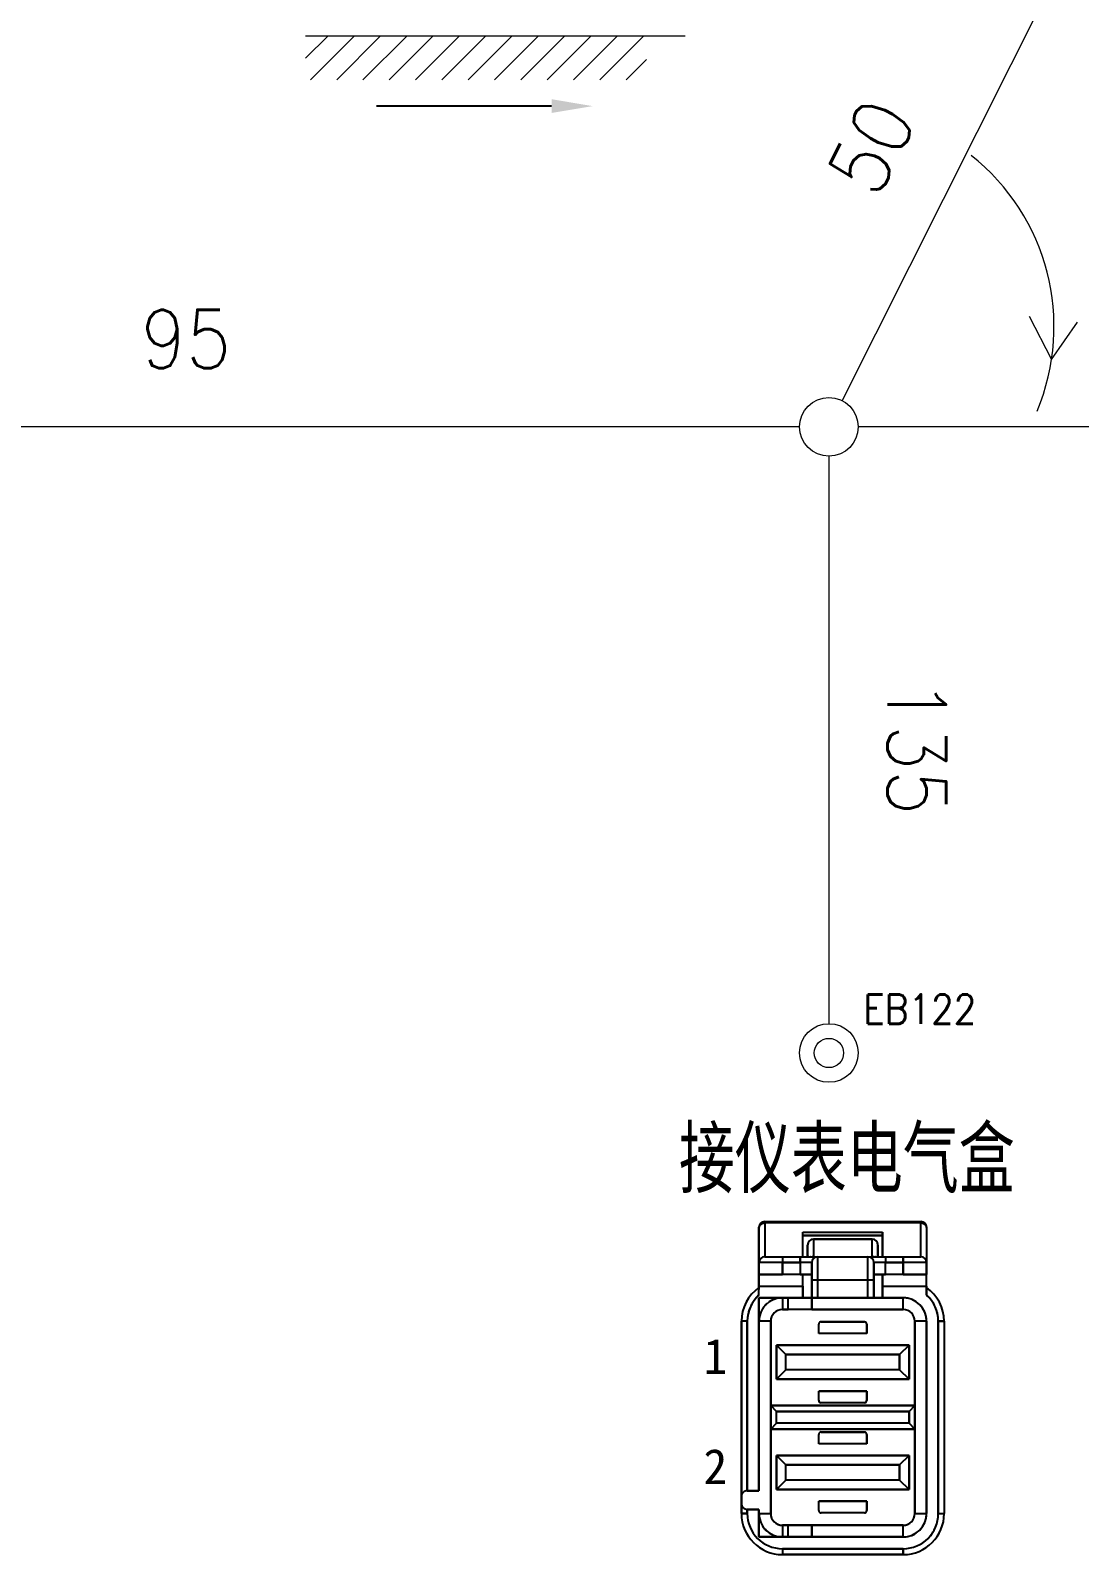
# Model space of a CAD drawing. Header units: inches. Extents: x 47316 to 59086, y 3141 to 11743.
# Drawn here: x 55220.1 to 55309.6, y 9698.9 to 9828.9 of the extents above; entities that cross this region are included whole.
import ezdxf

# ---------------------------------------------------------------- set-up
doc = ezdxf.new("R2010")
doc.units = ezdxf.units.IN
doc.header["$MEASUREMENT"] = 0
doc.styles.add('MtX_FangSong_GB2312', font='')
doc.styles.get("Standard").update_dxf_attribs({"font": ''})
doc.styles.get('MtX_FangSong_GB2312').set_extended_font_data('FangSong_GB2312')
doc.styles.get('Standard').set_extended_font_data('SimSun')
doc.linetypes.add('_VH_FELT_TAPE', pattern='A,0.4,-0.7,["FELT",Standard,S=0.3,R=0,X=-0.5,Y=-0.15],-0.7', length=1.8)
doc.linetypes.add('_VH_UNTAPED', pattern='A,0.0001,[17,VeSys.shx,S=0.1,R=0,X=0,Y=0],-0.4', length=0.4001)

msp = doc.modelspace()

# ---------------------------------------------------------------- linework, layer by layer
at = {"color": 0, "linetype": '_VH_UNTAPED', "lineweight": 15, "ltscale": 5}
msp.add_line((55289.35, 9797.35), (55307.57, 9833.58), dxfattribs=at)
at = {"color": 0, "lineweight": 15}
for p, q in [((55243.58, 9826.57, 0), (55245.49, 9828.48, 0)), ((55243.58, 9828.48, 0), (55275.95, 9828.48, 0)), ((55243.98, 9824.73, 0), (55247.74, 9828.48, 0)), ((55246.23, 9824.73, 0), (55249.98, 9828.48, 0)), ((55248.47, 9824.73, 0), (55252.23, 9828.48, 0)), ((55250.72, 9824.73, 0), (55254.47, 9828.48, 0)), ((55252.96, 9824.73, 0), (55256.72, 9828.48, 0)), ((55255.21, 9824.73, 0), (55258.96, 9828.48, 0)), ((55257.45, 9824.73, 0), (55261.21, 9828.48, 0)), ((55259.7, 9824.73, 0), (55263.45, 9828.48, 0)), ((55261.94, 9824.73, 0), (55265.7, 9828.48, 0)), ((55264.19, 9824.73, 0), (55267.94, 9828.48, 0)), ((55266.43, 9824.73, 0), (55270.19, 9828.48, 0)), ((55268.68, 9824.73, 0), (55272.43, 9828.48, 0)), ((55270.92, 9824.73, 0), (55272.67, 9826.47, 0)), ((55305.3, 9804.56), (55307.22, 9800.88)), ((55307.22, 9800.88), (55309.45, 9804.04))]:
    msp.add_line(p, q, dxfattribs=at)
msp.add_line((55264.57, 9822.48), (55249.62, 9822.48))
at = {"color": 0, "linetype": '_VH_FELT_TAPE', "lineweight": 15, "ltscale": 5}
for p, q in [((55285.73, 9795.12), (55180.6, 9795.12)), ((55363.11, 9795.12), (55290.73, 9795.12)), ((55288.23, 9792.62), (55288.23, 9744.22))]:
    msp.add_line(p, q, dxfattribs=at)
at = {"color": 0, "lineweight": -3, "ltscale": 0.332501}
for p, q in [((55282.76, 9727.34), (55296.06, 9727.34)), ((55282.76, 9727.34), (55296.06, 9727.34)), ((55296.06, 9727.24), (55282.76, 9727.24)), ((55296.06, 9727.24), (55282.76, 9727.24))]:
    msp.add_line(p, q, dxfattribs=at)
at = {"color": 0, "lineweight": -3, "ltscale": 0.002588}
for p, q in [((55282.76, 9727.34), (55282.76, 9727.24)), ((55282.76, 9727.34), (55282.76, 9727.24)), ((55296.06, 9727.24), (55296.06, 9727.34)), ((55296.06, 9727.24), (55296.06, 9727.34))]:
    msp.add_line(p, q, dxfattribs=at)
at = {"color": 0, "lineweight": -3, "ltscale": 0.000515747}
msp.add_line((55282.76, 9727.33), (55282.76, 9727.31), dxfattribs=at)
at = {"color": 0, "lineweight": -3, "ltscale": 0.072412}
for p, q in [((55282.76, 9727.24), (55282.76, 9724.34)), ((55282.76, 9727.24), (55282.76, 9724.34)), ((55296.06, 9724.34), (55296.06, 9727.24)), ((55296.06, 9724.34), (55296.06, 9727.24))]:
    msp.add_line(p, q, dxfattribs=at)
at = {"color": 0, "lineweight": -3, "ltscale": 0.075}
for p, q in [((55282.26, 9723.84), (55282.26, 9726.84)), ((55282.26, 9723.84), (55282.26, 9726.84)), ((55282.26, 9726.84), (55282.26, 9723.84)), ((55296.56, 9726.84), (55296.56, 9723.84))]:
    msp.add_line(p, q, dxfattribs=at)
at = {"color": 0, "lineweight": -3, "ltscale": 0.170001}
for p, q in [((55286.01, 9726.44), (55292.81, 9726.44)), ((55286.01, 9726.44), (55292.81, 9726.44)), ((55292.81, 9726.14), (55286.01, 9726.14)), ((55286.01, 9726.14), (55292.81, 9726.14)), ((55286.01, 9726.14), (55292.81, 9726.14))]:
    msp.add_line(p, q, dxfattribs=at)
at = {"color": 0, "lineweight": -3, "ltscale": 0.052499}
for p, q in [((55286.01, 9724.34), (55286.01, 9726.44)), ((55286.01, 9724.34), (55286.01, 9726.44)), ((55292.81, 9724.34), (55292.81, 9726.44)), ((55292.81, 9726.44), (55292.81, 9724.34))]:
    msp.add_line(p, q, dxfattribs=at)
at = {"color": 0, "lineweight": -3, "ltscale": 0.0375}
for p, q in [((55286.91, 9725.84), (55286.91, 9724.34)), ((55286.91, 9725.84), (55286.91, 9724.34)), ((55291.91, 9724.34), (55291.91, 9725.84)), ((55291.91, 9724.34), (55291.91, 9725.84)), ((55282.26, 9723.84), (55282.26, 9722.34)), ((55282.76, 9724.34), (55284.26, 9724.34)), ((55282.76, 9724.34), (55284.26, 9724.34)), ((55284.26, 9724.34), (55285.76, 9724.34)), ((55284.26, 9724.34), (55285.76, 9724.34)), ((55285.76, 9723.84), (55284.26, 9723.84)), ((55284.26, 9723.84), (55285.76, 9723.84)), ((55285.76, 9724.34), (55287.26, 9724.34)), ((55285.76, 9724.34), (55287.26, 9724.34)), ((55286.76, 9722.34), (55286.76, 9723.84)), ((55286.76, 9723.84), (55286.76, 9722.34)), ((55291.56, 9724.34), (55293.06, 9724.34)), ((55291.56, 9724.34), (55293.06, 9724.34)), ((55292.06, 9723.84), (55292.06, 9722.34)), ((55292.06, 9722.34), (55292.06, 9723.84)), ((55293.06, 9724.34), (55294.56, 9724.34)), ((55293.06, 9724.34), (55294.56, 9724.34)), ((55294.56, 9723.84), (55293.06, 9723.84)), ((55293.06, 9723.84), (55294.56, 9723.84)), ((55294.56, 9724.34), (55296.06, 9724.34)), ((55294.56, 9724.34), (55296.06, 9724.34)), ((55285.76, 9722.84), (55284.26, 9722.84)), ((55285.76, 9722.84), (55284.26, 9722.84)), ((55286.76, 9722.34), (55286.76, 9720.84)), ((55286.76, 9720.84), (55286.76, 9722.34)), ((55287.26, 9722.34), (55287.26, 9720.84)), ((55287.26, 9722.34), (55287.26, 9720.84)), ((55291.56, 9720.84), (55291.56, 9722.34)), ((55291.56, 9720.84), (55291.56, 9722.34)), ((55292.06, 9722.34), (55292.06, 9720.84)), ((55292.06, 9720.84), (55292.06, 9722.34)), ((55292.81, 9722.34), (55292.81, 9720.84)), ((55294.56, 9722.84), (55293.06, 9722.84)), ((55294.56, 9722.84), (55293.06, 9722.84))]:
    msp.add_line(p, q, dxfattribs=at)
at = {"color": 0, "lineweight": -3, "ltscale": 0.125}
for p, q in [((55291.91, 9725.84), (55286.91, 9725.84)), ((55286.91, 9725.84), (55291.91, 9725.84))]:
    msp.add_line(p, q, dxfattribs=at)
at = {"color": 0, "lineweight": -3, "ltscale": 0.007498}
for p, q in [((55292.81, 9726.44), (55292.81, 9726.14)), ((55282.26, 9704.39), (55282.26, 9704.69))]:
    msp.add_line(p, q, dxfattribs=at)
at = {"color": 0, "lineweight": -3, "ltscale": 0.045001}
msp.add_line((55292.81, 9726.14), (55292.81, 9724.34), dxfattribs=at)
at = {"color": 0, "lineweight": -3, "ltscale": 0.025}
for p, q in [((55286.41, 9724.34), (55286.41, 9725.34)), ((55286.41, 9725.34), (55286.41, 9724.34)), ((55286.41, 9724.34), (55286.41, 9725.34)), ((55292.41, 9724.34), (55292.41, 9725.34)), ((55292.41, 9725.34), (55292.41, 9724.34)), ((55282.26, 9722.84), (55282.26, 9723.84)), ((55282.26, 9722.84), (55282.26, 9723.84)), ((55284.26, 9723.84), (55284.26, 9722.84)), ((55284.26, 9722.84), (55284.26, 9723.84)), ((55286.76, 9723.84), (55285.76, 9723.84)), ((55285.76, 9723.84), (55285.76, 9722.84)), ((55286.76, 9723.84), (55285.76, 9723.84)), ((55285.76, 9723.84), (55285.76, 9722.84)), ((55286.76, 9722.84), (55286.76, 9723.84)), ((55293.06, 9723.84), (55292.06, 9723.84)), ((55293.06, 9723.84), (55292.06, 9723.84)), ((55293.06, 9722.84), (55293.06, 9723.84)), ((55293.06, 9722.84), (55293.06, 9723.84)), ((55294.56, 9723.84), (55294.56, 9722.84)), ((55294.56, 9722.84), (55294.56, 9723.84)), ((55296.56, 9722.84), (55296.56, 9723.84)), ((55296.56, 9723.84), (55296.56, 9722.84)), ((55282.26, 9722.84), (55282.26, 9721.84)), ((55282.26, 9721.84), (55282.26, 9722.84)), ((55285.76, 9722.84), (55286.76, 9722.84)), ((55286.76, 9722.84), (55285.76, 9722.84)), ((55286.01, 9721.84), (55286.01, 9722.84)), ((55286.01, 9721.84), (55286.01, 9722.84)), ((55286.76, 9722.84), (55286.76, 9721.84)), ((55293.06, 9722.84), (55292.06, 9722.84)), ((55292.81, 9722.84), (55292.81, 9721.84)), ((55292.81, 9721.84), (55292.81, 9722.84)), ((55296.56, 9721.84), (55296.56, 9722.84)), ((55296.56, 9721.84), (55296.56, 9722.84)), ((55284.26, 9720.84), (55284.26, 9719.84)), ((55284.26, 9720.84), (55284.26, 9719.84)), ((55284.76, 9719.84), (55284.76, 9720.84)), ((55284.76, 9719.84), (55284.76, 9720.84)), ((55286.01, 9721.84), (55286.01, 9720.84)), ((55286.01, 9720.84), (55286.01, 9721.84)), ((55286.76, 9720.84), (55286.76, 9721.84)), ((55286.76, 9719.84), (55286.76, 9720.84)), ((55286.76, 9720.84), (55286.76, 9719.84)), ((55286.76, 9720.84), (55286.76, 9719.84)), ((55292.81, 9720.84), (55292.81, 9721.84)), ((55292.81, 9720.84), (55292.81, 9721.84)), ((55294.56, 9719.84), (55294.56, 9720.84)), ((55294.56, 9719.84), (55294.56, 9720.84)), ((55283.26, 9718.84), (55282.26, 9718.84)), ((55283.26, 9718.84), (55282.26, 9718.84)), ((55296.56, 9718.84), (55295.56, 9718.84)), ((55296.56, 9718.84), (55295.56, 9718.84)), ((55283.76, 9710.14), (55283.76, 9711.14)), ((55283.76, 9710.14), (55283.76, 9711.14)), ((55295.06, 9710.14), (55295.06, 9711.14)), ((55295.06, 9711.14), (55295.06, 9710.14)), ((55295.06, 9711.14), (55295.06, 9710.14)), ((55282.26, 9704.39), (55281.26, 9704.39)), ((55281.26, 9704.39), (55282.26, 9704.39)), ((55281.26, 9702.79), (55282.26, 9702.79)), ((55282.26, 9702.79), (55281.26, 9702.79)), ((55281.26, 9702.79), (55282.26, 9702.79)), ((55282.26, 9701.79), (55282.26, 9702.79)), ((55282.26, 9702.44), (55283.26, 9702.44)), ((55282.26, 9702.44), (55283.26, 9702.44)), ((55295.56, 9702.44), (55296.56, 9702.44)), ((55295.56, 9702.44), (55296.56, 9702.44)), ((55284.26, 9701.44), (55284.26, 9700.44)), ((55284.26, 9701.44), (55284.26, 9700.44)), ((55284.76, 9700.44), (55284.76, 9701.44)), ((55284.76, 9700.44), (55284.76, 9701.44)), ((55286.76, 9700.44), (55286.76, 9701.44)), ((55286.76, 9701.44), (55286.76, 9700.44)), ((55286.76, 9701.44), (55286.76, 9700.44)), ((55294.56, 9700.44), (55294.56, 9701.44)), ((55294.56, 9700.44), (55294.56, 9701.44))]:
    msp.add_line(p, q, dxfattribs=at)
at = {"color": 0, "lineweight": -3, "ltscale": 0.05}
for p, q in [((55284.26, 9723.84), (55282.26, 9723.84)), ((55284.26, 9723.84), (55282.26, 9723.84)), ((55287.26, 9724.34), (55287.26, 9722.34)), ((55287.26, 9724.34), (55287.26, 9722.34)), ((55291.56, 9722.34), (55291.56, 9724.34)), ((55291.56, 9722.34), (55291.56, 9724.34)), ((55296.56, 9723.84), (55294.56, 9723.84)), ((55296.56, 9723.84), (55294.56, 9723.84)), ((55284.26, 9722.84), (55282.26, 9722.84)), ((55282.26, 9722.84), (55284.26, 9722.84)), ((55294.56, 9722.84), (55296.56, 9722.84)), ((55296.56, 9722.84), (55294.56, 9722.84)), ((55282.26, 9718.84), (55282.26, 9720.84)), ((55282.26, 9720.84), (55284.26, 9720.84)), ((55282.26, 9720.84), (55282.26, 9718.84)), ((55284.26, 9720.84), (55282.26, 9720.84)), ((55282.26, 9720.84), (55282.26, 9718.84)), ((55284.76, 9720.84), (55286.76, 9720.84)), ((55286.76, 9720.84), (55284.76, 9720.84)), ((55286.76, 9719.84), (55284.76, 9719.84)), ((55286.76, 9719.84), (55284.76, 9719.84)), ((55283.26, 9711.64), (55283.26, 9709.64)), ((55283.26, 9709.64), (55283.26, 9711.64)), ((55295.56, 9709.64), (55295.56, 9711.64)), ((55295.56, 9711.64), (55295.56, 9709.64)), ((55282.26, 9700.44), (55282.26, 9702.44)), ((55282.26, 9702.44), (55282.26, 9700.44)), ((55282.26, 9702.44), (55282.26, 9700.44)), ((55284.76, 9701.44), (55286.76, 9701.44)), ((55286.76, 9701.44), (55284.76, 9701.44)), ((55286.76, 9701.44), (55284.76, 9701.44)), ((55284.76, 9701.44), (55286.76, 9701.44)), ((55284.76, 9701.44), (55286.76, 9701.44)), ((55284.26, 9700.44), (55282.26, 9700.44)), ((55282.26, 9700.44), (55284.26, 9700.44)), ((55282.26, 9700.44), (55284.26, 9700.44)), ((55284.76, 9700.44), (55286.76, 9700.44)), ((55286.76, 9700.44), (55284.76, 9700.44))]:
    msp.add_line(p, q, dxfattribs=at)
at = {"color": 0, "lineweight": -3, "ltscale": 0.0125}
for p, q in [((55284.26, 9724.34), (55284.26, 9723.84)), ((55284.26, 9724.34), (55284.26, 9723.84)), ((55285.76, 9724.34), (55285.76, 9723.84)), ((55285.76, 9723.84), (55285.76, 9724.34)), ((55293.06, 9724.34), (55293.06, 9723.84)), ((55293.06, 9724.34), (55293.06, 9723.84)), ((55294.56, 9724.34), (55294.56, 9723.84)), ((55294.56, 9723.84), (55294.56, 9724.34)), ((55287.26, 9722.34), (55286.76, 9722.34)), ((55287.26, 9722.34), (55286.76, 9722.34)), ((55292.06, 9722.34), (55291.56, 9722.34)), ((55292.06, 9722.34), (55291.56, 9722.34)), ((55292.81, 9722.84), (55292.81, 9722.34)), ((55284.26, 9720.84), (55284.76, 9720.84)), ((55284.76, 9720.84), (55284.26, 9720.84)), ((55284.76, 9719.84), (55284.26, 9719.84)), ((55284.26, 9719.84), (55284.76, 9719.84)), ((55281.26, 9718.84), (55280.76, 9718.84)), ((55281.26, 9718.84), (55280.76, 9718.84)), ((55298.06, 9718.84), (55297.56, 9718.84)), ((55297.56, 9718.84), (55298.06, 9718.84)), ((55281.26, 9702.44), (55280.76, 9702.44)), ((55280.76, 9702.44), (55281.26, 9702.44)), ((55297.56, 9702.44), (55298.06, 9702.44)), ((55297.56, 9702.44), (55298.06, 9702.44)), ((55284.26, 9701.44), (55284.76, 9701.44)), ((55284.76, 9701.44), (55284.26, 9701.44)), ((55284.76, 9700.44), (55284.26, 9700.44)), ((55284.26, 9700.44), (55284.76, 9700.44)), ((55284.26, 9699.44), (55284.26, 9698.94)), ((55284.26, 9699.44), (55284.26, 9698.94)), ((55294.56, 9699.44), (55294.56, 9698.94)), ((55294.56, 9698.94), (55294.56, 9699.44))]:
    msp.add_line(p, q, dxfattribs=at)
at = {"color": 0, "lineweight": -3, "ltscale": 0.000398266}
msp.add_line((55286.51, 9724.34), (55286.49, 9724.34), dxfattribs=at)
at = {"color": 0, "lineweight": -3, "ltscale": 0.000637817}
msp.add_line((55286.67, 9724.34), (55286.65, 9724.34), dxfattribs=at)
at = {"color": 0, "lineweight": -3, "ltscale": 0.003011}
msp.add_line((55286.91, 9724.34), (55286.79, 9724.34), dxfattribs=at)
at = {"color": 0, "lineweight": -3, "ltscale": 0.107501}
for p, q in [((55287.26, 9724.34), (55291.56, 9724.34)), ((55287.26, 9724.34), (55291.56, 9724.34)), ((55291.56, 9722.34), (55287.26, 9722.34)), ((55291.56, 9722.34), (55287.26, 9722.34))]:
    msp.add_line(p, q, dxfattribs=at)
at = {"color": 0, "lineweight": -3, "ltscale": 0.004344}
msp.add_line((55292.08, 9724.34), (55291.91, 9724.34), dxfattribs=at)
at = {"color": 0, "lineweight": -3, "ltscale": 0.000485229}
msp.add_line((55292.19, 9724.34), (55292.17, 9724.34), dxfattribs=at)
at = {"color": 0, "lineweight": -3, "ltscale": 0.000697333}
msp.add_line((55292.34, 9724.34), (55292.31, 9724.34), dxfattribs=at)
at = {"color": 0, "lineweight": -3, "ltscale": 0.09375}
for p, q in [((55286.01, 9722.84), (55282.26, 9722.84)), ((55296.56, 9722.84), (55292.81, 9722.84)), ((55282.26, 9721.84), (55286.01, 9721.84)), ((55282.26, 9721.84), (55286.01, 9721.84)), ((55292.81, 9721.84), (55296.56, 9721.84)), ((55292.81, 9721.84), (55296.56, 9721.84))]:
    msp.add_line(p, q, dxfattribs=at)
at = {"color": 0, "lineweight": -3, "ltscale": 0.015692}
msp.add_line((55282.26, 9722.34), (55282.26, 9721.72), dxfattribs=at)
at = {"color": 0, "lineweight": -3, "ltscale": 0.01875}
msp.add_line((55286.01, 9722.84), (55286.76, 9722.84), dxfattribs=at)
at = {"color": 0, "lineweight": -3, "ltscale": 0.018723}
msp.add_line((55292.06, 9722.84), (55292.81, 9722.84), dxfattribs=at)
at = {"color": 0, "lineweight": -3, "ltscale": 0.024992}
msp.add_line((55292.06, 9722.84), (55293.06, 9722.84), dxfattribs=at)
at = {"color": 0, "lineweight": -3, "ltscale": 0.019098}
for p, q in [((55282.26, 9721.08), (55282.26, 9721.84)), ((55282.26, 9721.08), (55282.26, 9721.84)), ((55296.56, 9721.84), (55296.56, 9721.08)), ((55296.56, 9721.08), (55296.56, 9721.84))]:
    msp.add_line(p, q, dxfattribs=at)
at = {"color": 0, "lineweight": -3, "ltscale": 0.003412}
for p, q in [((55282.26, 9721.69), (55282.26, 9721.56)), ((55296.56, 9721.56), (55296.56, 9721.69))]:
    msp.add_line(p, q, dxfattribs=at)
at = {"color": 0, "lineweight": -3, "ltscale": 0.000758386}
msp.add_line((55284.26, 9720.84), (55284.23, 9720.84), dxfattribs=at)
at = {"color": 0, "lineweight": -3, "ltscale": 0.000442505}
msp.add_line((55284.24, 9720.84), (55284.26, 9720.84), dxfattribs=at)
at = {"color": 0, "lineweight": -3, "ltscale": 0.195001}
for p, q in [((55286.76, 9720.84), (55294.56, 9720.84)), ((55294.56, 9720.84), (55286.76, 9720.84)), ((55294.56, 9719.84), (55286.76, 9719.84)), ((55286.76, 9719.84), (55294.56, 9719.84)), ((55286.76, 9701.44), (55294.56, 9701.44)), ((55294.56, 9701.44), (55286.76, 9701.44)), ((55294.56, 9700.44), (55286.76, 9700.44)), ((55286.76, 9700.44), (55294.56, 9700.44))]:
    msp.add_line(p, q, dxfattribs=at)
at = {"color": 0, "lineweight": -3, "ltscale": 0.39375}
msp.add_line((55282.26, 9704.39), (55282.26, 9720.14), dxfattribs=at)
at = {"color": 0, "lineweight": -3, "ltscale": 0.213751}
msp.add_line((55282.26, 9720.14), (55282.26, 9711.59), dxfattribs=at)
at = {"color": 0, "lineweight": -3, "ltscale": 0.023752}
for p, q in [((55282.26, 9718.54), (55282.26, 9719.49)), ((55282.26, 9719.49), (55282.26, 9718.54)), ((55282.26, 9701.79), (55282.26, 9702.74)), ((55282.26, 9702.74), (55282.26, 9701.79))]:
    msp.add_line(p, q, dxfattribs=at)
at = {"color": 0, "lineweight": -3, "ltscale": 0.072501}
for p, q in [((55282.26, 9716.59), (55282.26, 9719.49)), ((55283.76, 9704.49), (55283.76, 9707.39)), ((55283.76, 9707.39), (55283.76, 9704.49)), ((55295.06, 9707.39), (55295.06, 9704.49)), ((55295.06, 9704.49), (55295.06, 9707.39))]:
    msp.add_line(p, q, dxfattribs=at)
at = {"color": 0, "lineweight": -3, "ltscale": 0.410001}
for p, q in [((55280.76, 9702.44), (55280.76, 9718.84)), ((55280.76, 9718.84), (55280.76, 9702.44)), ((55296.56, 9718.84), (55296.56, 9702.44)), ((55296.56, 9702.44), (55296.56, 9718.84)), ((55297.56, 9718.84), (55297.56, 9702.44)), ((55297.56, 9702.44), (55297.56, 9718.84)), ((55298.06, 9718.84), (55298.06, 9702.44)), ((55298.06, 9718.84), (55298.06, 9702.44))]:
    msp.add_line(p, q, dxfattribs=at)
at = {"color": 0, "lineweight": -3, "ltscale": 0.373749}
msp.add_line((55280.76, 9703.89), (55280.76, 9718.84), dxfattribs=at)
at = {"color": 0, "lineweight": -3, "ltscale": 0.361249}
for p, q in [((55281.26, 9704.39), (55281.26, 9718.84)), ((55281.26, 9718.84), (55281.26, 9704.39)), ((55282.26, 9704.39), (55282.26, 9718.84)), ((55282.26, 9718.84), (55282.26, 9704.39)), ((55282.26, 9718.84), (55282.26, 9704.39))]:
    msp.add_line(p, q, dxfattribs=at)
at = {"color": 0, "lineweight": -3, "ltscale": 0.000372314}
msp.add_line((55282.26, 9718.84), (55282.26, 9718.86), dxfattribs=at)
at = {"color": 0, "lineweight": -3, "ltscale": 0.000415039}
msp.add_line((55282.26, 9718.86), (55282.26, 9718.84), dxfattribs=at)
at = {"color": 0, "lineweight": -3, "ltscale": 0.034998}
msp.add_line((55282.26, 9717.14), (55282.26, 9718.54), dxfattribs=at)
msp.add_line((55282.26, 9717.14), (55282.26, 9718.54), dxfattribs=at)
at = {"color": 0, "lineweight": -3, "ltscale": 0.179999}
for p, q in [((55283.26, 9718.84), (55283.26, 9711.64)), ((55283.26, 9711.64), (55283.26, 9718.84)), ((55295.56, 9711.64), (55295.56, 9718.84)), ((55295.56, 9718.84), (55295.56, 9711.64))]:
    msp.add_line(p, q, dxfattribs=at)
at = {"color": 0, "lineweight": -3, "ltscale": 0.020001}
for p, q in [((55287.36, 9717.79), (55287.36, 9718.59)), ((55287.36, 9717.79), (55287.36, 9718.59)), ((55291.46, 9718.59), (55291.46, 9717.79)), ((55291.46, 9717.79), (55291.46, 9718.59)), ((55291.46, 9718.59), (55291.46, 9717.79)), ((55287.36, 9712.09), (55287.36, 9712.89)), ((55287.36, 9712.09), (55287.36, 9712.89)), ((55291.46, 9712.89), (55291.46, 9712.09)), ((55291.46, 9712.09), (55291.46, 9712.89)), ((55291.46, 9712.89), (55291.46, 9712.09)), ((55287.36, 9702.69), (55287.36, 9703.49)), ((55287.36, 9702.69), (55287.36, 9703.49)), ((55291.46, 9703.49), (55291.46, 9702.69)), ((55291.46, 9702.69), (55291.46, 9703.49)), ((55291.46, 9703.49), (55291.46, 9702.69))]:
    msp.add_line(p, q, dxfattribs=at)
at = {"color": 0, "lineweight": -3, "ltscale": 0.092499}
for p, q in [((55287.56, 9718.79), (55291.26, 9718.79)), ((55287.56, 9718.79), (55291.26, 9718.79)), ((55291.26, 9718.79), (55287.56, 9718.79)), ((55291.26, 9711.89), (55287.56, 9711.89)), ((55291.26, 9711.89), (55287.56, 9711.89)), ((55287.56, 9709.39), (55291.26, 9709.39)), ((55291.26, 9709.39), (55287.56, 9709.39)), ((55287.56, 9709.39), (55291.26, 9709.39)), ((55291.26, 9702.49), (55287.56, 9702.49)), ((55291.26, 9702.49), (55287.56, 9702.49))]:
    msp.add_line(p, q, dxfattribs=at)
at = {"color": 0, "lineweight": -3, "ltscale": 0.31875}
for p, q in [((55282.26, 9704.39), (55282.26, 9717.14)), ((55282.26, 9717.14), (55282.26, 9704.39))]:
    msp.add_line(p, q, dxfattribs=at)
at = {"color": 0, "lineweight": -3, "ltscale": 0.282501}
for p, q in [((55283.76, 9716.79), (55295.06, 9716.79)), ((55295.06, 9716.79), (55283.76, 9716.79)), ((55295.06, 9713.89), (55283.76, 9713.89)), ((55283.76, 9713.89), (55295.06, 9713.89)), ((55295.06, 9711.14), (55283.76, 9711.14)), ((55283.76, 9711.14), (55295.06, 9711.14)), ((55283.76, 9711.14), (55295.06, 9711.14)), ((55295.06, 9710.14), (55283.76, 9710.14)), ((55295.06, 9710.14), (55283.76, 9710.14)), ((55283.76, 9707.39), (55295.06, 9707.39)), ((55295.06, 9707.39), (55283.76, 9707.39)), ((55295.06, 9704.49), (55283.76, 9704.49)), ((55283.76, 9704.49), (55295.06, 9704.49))]:
    msp.add_line(p, q, dxfattribs=at)
at = {"color": 0, "lineweight": -3, "ltscale": 0.072498}
for p, q in [((55283.76, 9713.89), (55283.76, 9716.79)), ((55283.76, 9716.79), (55283.76, 9713.89)), ((55295.06, 9716.79), (55295.06, 9713.89)), ((55295.06, 9713.89), (55295.06, 9716.79))]:
    msp.add_line(p, q, dxfattribs=at)
at = {"color": 0, "lineweight": -3, "ltscale": 0.028284}
for p, q in [((55283.76, 9716.79), (55284.56, 9715.99)), ((55284.56, 9715.99), (55283.76, 9716.79)), ((55294.26, 9715.99), (55295.06, 9716.79)), ((55295.06, 9716.79), (55294.26, 9715.99)), ((55284.56, 9714.69), (55283.76, 9713.89)), ((55283.76, 9713.89), (55284.56, 9714.69)), ((55294.26, 9714.69), (55295.06, 9713.89)), ((55295.06, 9713.89), (55294.26, 9714.69)), ((55284.56, 9705.29), (55283.76, 9704.49)), ((55283.76, 9704.49), (55284.56, 9705.29)), ((55295.06, 9704.49), (55294.26, 9705.29)), ((55294.26, 9705.29), (55295.06, 9704.49))]:
    msp.add_line(p, q, dxfattribs=at)
at = {"color": 0, "lineweight": -3, "ltscale": 0.102501}
for p, q in [((55291.46, 9717.79), (55287.36, 9717.79)), ((55291.46, 9717.79), (55287.36, 9717.79)), ((55287.36, 9712.89), (55291.46, 9712.89)), ((55291.46, 9712.89), (55287.36, 9712.89)), ((55287.36, 9712.89), (55291.46, 9712.89)), ((55291.46, 9708.39), (55287.36, 9708.39)), ((55291.46, 9708.39), (55287.36, 9708.39)), ((55287.36, 9703.49), (55291.46, 9703.49)), ((55291.46, 9703.49), (55287.36, 9703.49)), ((55287.36, 9703.49), (55291.46, 9703.49))]:
    msp.add_line(p, q, dxfattribs=at)
at = {"color": 0, "lineweight": -3, "ltscale": 0.0625}
for p, q in [((55282.26, 9716.59), (55282.26, 9714.09)), ((55282.26, 9707.19), (55282.26, 9704.69))]:
    msp.add_line(p, q, dxfattribs=at)
at = {"color": 0, "lineweight": -3, "ltscale": 0.242499}
for p, q in [((55284.56, 9715.99), (55294.26, 9715.99)), ((55284.56, 9715.99), (55294.26, 9715.99)), ((55294.26, 9715.99), (55284.56, 9715.99)), ((55294.26, 9714.69), (55284.56, 9714.69)), ((55294.26, 9714.69), (55284.56, 9714.69)), ((55294.26, 9706.59), (55284.56, 9706.59)), ((55284.56, 9706.59), (55294.26, 9706.59)), ((55284.56, 9706.59), (55294.26, 9706.59)), ((55294.26, 9705.29), (55284.56, 9705.29)), ((55294.26, 9705.29), (55284.56, 9705.29))]:
    msp.add_line(p, q, dxfattribs=at)
at = {"color": 0, "lineweight": -3, "ltscale": 0.032501}
for p, q in [((55284.56, 9714.69), (55284.56, 9715.99)), ((55284.56, 9714.69), (55284.56, 9715.99)), ((55294.26, 9715.99), (55294.26, 9714.69)), ((55294.26, 9715.99), (55294.26, 9714.69)), ((55294.26, 9714.69), (55294.26, 9715.99)), ((55284.56, 9705.29), (55284.56, 9706.59)), ((55284.56, 9705.29), (55284.56, 9706.59)), ((55294.26, 9705.29), (55294.26, 9706.59)), ((55294.26, 9706.59), (55294.26, 9705.29)), ((55294.26, 9706.59), (55294.26, 9705.29))]:
    msp.add_line(p, q, dxfattribs=at)
at = {"color": 0, "lineweight": -3, "ltscale": 0.078751}
for p, q in [((55282.26, 9710.94), (55282.26, 9714.09)), ((55282.26, 9707.19), (55282.26, 9710.34))]:
    msp.add_line(p, q, dxfattribs=at)
at = {"color": 0, "lineweight": -3, "ltscale": 0.047501}
msp.add_line((55282.26, 9711.59), (55282.26, 9709.69), dxfattribs=at)
at = {"color": 0, "lineweight": -3, "ltscale": 0.307501}
for p, q in [((55283.26, 9711.64), (55295.56, 9711.64)), ((55295.56, 9711.64), (55283.26, 9711.64)), ((55295.56, 9709.64), (55283.26, 9709.64)), ((55283.26, 9709.64), (55295.56, 9709.64))]:
    msp.add_line(p, q, dxfattribs=at)
at = {"color": 0, "lineweight": -3, "ltscale": 0.017678}
for p, q in [((55283.26, 9711.64), (55283.76, 9711.14)), ((55283.76, 9711.14), (55283.26, 9711.64)), ((55295.56, 9711.64), (55295.06, 9711.14)), ((55295.06, 9711.14), (55295.56, 9711.64)), ((55283.76, 9710.14), (55283.26, 9709.64)), ((55283.26, 9709.64), (55283.76, 9710.14)), ((55295.56, 9709.64), (55295.06, 9710.14)), ((55295.06, 9710.14), (55295.56, 9709.64))]:
    msp.add_line(p, q, dxfattribs=at)
at = {"color": 0, "lineweight": -3, "ltscale": 0.014999}
msp.add_line((55282.26, 9710.34), (55282.26, 9710.94), dxfattribs=at)
at = {"color": 0, "lineweight": -3, "ltscale": 0.132498}
msp.add_line((55282.26, 9709.69), (55282.26, 9704.39), dxfattribs=at)
at = {"color": 0, "lineweight": -3, "ltscale": 0.180002}
for p, q in [((55283.26, 9709.64), (55283.26, 9702.44)), ((55283.26, 9702.44), (55283.26, 9709.64)), ((55295.56, 9702.44), (55295.56, 9709.64)), ((55295.56, 9709.64), (55295.56, 9702.44))]:
    msp.add_line(p, q, dxfattribs=at)
at = {"color": 0, "lineweight": -3, "ltscale": 0.019998}
for p, q in [((55287.36, 9708.39), (55287.36, 9709.19)), ((55287.36, 9708.39), (55287.36, 9709.19)), ((55291.46, 9709.19), (55291.46, 9708.39)), ((55291.46, 9708.39), (55291.46, 9709.19)), ((55291.46, 9709.19), (55291.46, 9708.39))]:
    msp.add_line(p, q, dxfattribs=at)
at = {"color": 0, "lineweight": -3, "ltscale": 0.028286}
for p, q in [((55283.76, 9707.39), (55284.56, 9706.59)), ((55284.56, 9706.59), (55283.76, 9707.39)), ((55295.06, 9707.39), (55294.26, 9706.59)), ((55294.26, 9706.59), (55295.06, 9707.39))]:
    msp.add_line(p, q, dxfattribs=at)
at = {"color": 0, "lineweight": -3, "ltscale": 0.015002}
for p, q in [((55280.76, 9703.89), (55280.76, 9703.29)), ((55280.76, 9703.89), (55280.76, 9703.29)), ((55280.76, 9703.29), (55280.76, 9703.89))]:
    msp.add_line(p, q, dxfattribs=at)
at = {"color": 0, "lineweight": -3, "ltscale": 0.021249}
msp.add_line((55280.76, 9702.44), (55280.76, 9703.29), dxfattribs=at)
at = {"color": 0, "lineweight": -3, "ltscale": 0.008752}
msp.add_line((55281.26, 9702.44), (55281.26, 9702.79), dxfattribs=at)
at = {"color": 0, "lineweight": -3, "ltscale": 0.008749}
for p, q in [((55281.26, 9702.79), (55281.26, 9702.44)), ((55282.26, 9702.44), (55282.26, 9702.79)), ((55282.26, 9702.79), (55282.26, 9702.44)), ((55282.26, 9702.79), (55282.26, 9702.44))]:
    msp.add_line(p, q, dxfattribs=at)
at = {"color": 0, "lineweight": -3, "ltscale": 0.001248}
msp.add_line((55282.26, 9702.74), (55282.26, 9702.79), dxfattribs=at)
msp.add_line((55282.26, 9702.74), (55282.26, 9702.79), dxfattribs=at)
at = {"color": 0, "lineweight": -3, "ltscale": 0.041248}
for p, q in [((55282.26, 9702.79), (55282.26, 9701.14)), ((55282.26, 9701.14), (55282.26, 9702.79))]:
    msp.add_line(p, q, dxfattribs=at)
at = {"color": 0, "lineweight": -3, "ltscale": 0.000326538}
msp.add_line((55282.26, 9702.43), (55282.26, 9702.44), dxfattribs=at)
at = {"color": 0, "lineweight": -3, "ltscale": 0.000454712}
msp.add_line((55282.26, 9702.44), (55282.26, 9702.43), dxfattribs=at)
at = {"color": 0, "lineweight": -3, "ltscale": 0.257501}
for p, q in [((55284.26, 9700.44), (55294.56, 9700.44)), ((55294.56, 9699.44), (55284.26, 9699.44)), ((55284.26, 9699.44), (55294.56, 9699.44)), ((55294.56, 9698.94), (55284.26, 9698.94)), ((55294.56, 9698.94), (55284.26, 9698.94)), ((55284.26, 9698.94), (55294.56, 9698.94))]:
    msp.add_line(p, q, dxfattribs=at)
at = {"color": 0, "lineweight": -3}
for points in [[(55282.26, 9726.84), (55282.32, 9727.02), (55282.47, 9727.16), (55282.61, 9727.22), (55282.76, 9727.24)], [(55282.76, 9727.24), (55282.61, 9727.22), (55282.47, 9727.16), (55282.31, 9727.02), (55282.26, 9726.84)], [(55296.06, 9727.24), (55296.22, 9727.22), (55296.36, 9727.16), (55296.51, 9727.02), (55296.56, 9726.84)], [(55296.56, 9726.84), (55296.51, 9727.02), (55296.36, 9727.16), (55296.21, 9727.22), (55296.06, 9727.24)]]:
    msp.add_lwpolyline(points, dxfattribs=at)
at = {"color": 0, "linetype": 'Continuous', "lineweight": 15}
for centre, radius in [((55288.23, 9795.12), 2.5), ((55288.23, 9741.72), 2.5), ((55288.23, 9741.72), 1.25)]:
    msp.add_circle(centre, radius, dxfattribs=at)
at = {"color": 0, "lineweight": 15}
msp.add_arc((55288.8, 9803.67), 18.63, 337.2531, 51.6629, dxfattribs=at)
at = {"color": 0, "lineweight": -3}
for centre, radius, start, end in [((55282.76, 9726.84), 0.5, 90, 180), ((55282.76, 9726.84), 0.5, 90, 180), ((55282.76, 9726.84), 0.5, 90, 180), ((55296.06, 9726.84), 0.5, 0, 90), ((55296.06, 9726.84), 0.5, 0, 90), ((55286.91, 9725.34), 0.5, 90.0345, 179.971), ((55286.91, 9725.34), 0.5, 90, 180), ((55286.91, 9725.35), 0.492, 109.9161, 135.4075), ((55291.91, 9725.34), 0.5, 0, 90), ((55291.91, 9725.34), 0.5, 0.029, 89.9654), ((55291.92, 9725.35), 0.492, 44.6364, 70.0126), ((55286.89, 9725.35), 0.477, 160.8337, 180.4301), ((55291.93, 9725.35), 0.477, 359.5687, 19.1016), ((55282.76, 9723.84), 0.5, 89.9999, 180), ((55282.76, 9723.84), 0.5, 90, 180), ((55287.26, 9723.84), 0.5, 90, 180), ((55287.26, 9723.84), 0.5, 90, 180), ((55287.26, 9723.84), 0.5, 90, 180), ((55291.56, 9723.84), 0.5, 0, 90), ((55291.56, 9723.84), 0.5, 0, 90), ((55296.06, 9723.84), 0.5, 0, 90), ((55296.06, 9723.84), 0.5, 0, 90), ((55284.26, 9718.84), 3.5, 124.8499, 180), ((55284.26, 9718.84), 3.5, 124.8499, 180), ((55284.26, 9718.84), 3.5, 124.8499, 180), ((55284.27, 9718.84), 3.01, 131.8986, 179.9117), ((55284.26, 9718.84), 3, 131.8103, 180), ((55284.26, 9718.84), 2, 90, 180), ((55284.26, 9718.84), 2, 90, 180), ((55284.26, 9718.84), 2, 90.0014, 117.8977), ((55294.56, 9718.86), 1.98, 78.6506, 90.0548), ((55294.56, 9718.84), 2, 360, 90), ((55294.56, 9718.84), 2, 0, 90), ((55294.56, 9718.84), 3.5, 0, 55.1501), ((55294.56, 9718.84), 3.5, 0, 55.1501), ((55294.55, 9718.84), 3.01, 0.0884, 48.1013), ((55294.56, 9718.84), 3, 0, 48.1897), ((55294.56, 9718.84), 3, 13.1289, 35.0638), ((55284.29, 9718.83), 3.03, 151.2272, 164.6563), ((55284.21, 9718.85), 1.95, 166.4841, 180.1585), ((55284.24, 9718.86), 1.97, 131.8133, 147.3482), ((55284.25, 9718.85), 1.99, 131.7097, 139.4261), ((55284.25, 9718.85), 1.99, 131.801, 139.4269), ((55284.26, 9718.84), 1, 90.018, 179.9821), ((55284.26, 9718.84), 1, 90, 180), ((55294.56, 9718.84), 1, 0.018, 89.9821), ((55294.56, 9718.84), 1, 360, 90), ((55294.58, 9718.86), 1.97, 33.5701, 46.6061), ((55294.61, 9718.85), 1.95, 0.2478, 12.5602), ((55294.55, 9718.83), 3.02, 27.8908, 31.5476), ((55287.56, 9718.59), 0.202, 90.5549, 179.4451), ((55287.56, 9718.59), 0.2, 90, 180), ((55287.56, 9718.61), 0.189, 89.2299, 125.0202), ((55291.26, 9718.59), 0.202, 0.5549, 89.4451), ((55291.26, 9718.59), 0.2, 0, 90), ((55287.56, 9712.1), 0.202, 180.5549, 269.4451), ((55287.56, 9712.09), 0.2, 180, 270), ((55291.26, 9712.1), 0.202, 270.5549, 359.4451), ((55291.26, 9712.09), 0.2, 270, 0), ((55287.56, 9709.19), 0.202, 90.5549, 179.4451), ((55287.56, 9709.19), 0.2, 90, 180), ((55287.56, 9709.21), 0.189, 89.2299, 125.0202), ((55291.26, 9709.19), 0.202, 0.5549, 89.4451), ((55291.26, 9709.19), 0.2, 0, 90), ((55281.26, 9703.89), 0.5, 89.9839, 180.0091), ((55281.26, 9703.89), 0.5, 89.9998, 180), ((55281.25, 9703.9), 0.492, 151.1389, 180.1862), ((55281.26, 9703.91), 0.485, 89.6854, 112.5235), ((55281.26, 9703.29), 0.5, 179.9909, 270.0161), ((55281.25, 9703.29), 0.492, 179.8195, 209.1574), ((55281.26, 9703.29), 0.5, 180, 270.0002), ((55284.26, 9702.44), 3.5, 180, 270), ((55284.26, 9702.44), 3.5, 180, 270), ((55284.26, 9702.44), 3.5, 180, 270), ((55281.26, 9703.28), 0.487, 246.4501, 270.2931), ((55284.26, 9702.44), 3, 180.0043, 269.9957), ((55284.26, 9702.44), 3, 180, 270), ((55284.26, 9702.44), 2, 180, 270), ((55284.26, 9702.44), 2, 180, 270), ((55284.21, 9702.44), 1.95, 179.8424, 193.6002), ((55284.26, 9702.44), 1, 180.0179, 269.982), ((55284.26, 9702.44), 1, 180, 270), ((55287.56, 9702.7), 0.202, 180.5549, 269.4451), ((55287.56, 9702.69), 0.2, 180, 270), ((55291.26, 9702.7), 0.202, 270.5549, 359.4451), ((55291.26, 9702.69), 0.2, 270, 0), ((55294.56, 9702.44), 1, 270.018, 359.982), ((55294.56, 9702.44), 3, 270.0043, 359.9957), ((55294.56, 9702.44), 3, 270, 0), ((55294.56, 9702.44), 3.5, 270, 0), ((55294.56, 9702.44), 3.5, 270, 0), ((55294.56, 9702.44), 1, 270, 0), ((55294.56, 9702.44), 2, 270, 0), ((55294.56, 9702.44), 2, 270, 0), ((55294.61, 9702.44), 1.95, 347.2518, 359.7544), ((55284.24, 9702.43), 1.98, 212.4558, 228.7688), ((55294.58, 9702.43), 1.97, 312.1397, 326.9071), ((55294.56, 9702.44), 3, 320.6688, 335.3757), ((55284.26, 9702.44), 2, 240.5137, 270.0008), ((55294.56, 9702.44), 2, 270.0006, 298.5097)]:
    msp.add_arc(centre, radius, start, end, dxfattribs=at)
msp.add_solid([(55264.57, 9823.07), (55268.07, 9822.48), (55264.57, 9821.9)])

# ---------------------------------------------------------------- texts
at = {"color": 0, "lineweight": 15, "style": 'MtX_FangSong_GB2312', "width": 0.7}
msp.add_text('接仪表电气盒', height=5, dxfattribs=at).set_placement((55275.43, 9730.31))
at = {"color": 7, "linetype": '_VH_UNTAPED', "lineweight": 18, "ltscale": 5, "insert": (55287.89, 9816.71), "char_height": 5, "width": 8.5714, "attachment_point": 1, "rotation": 63.3012}
msp.add_mtext('\\Fromans.shx;\\W0.9000000000;\\T1.0000000000;\\o\\l50', dxfattribs=at)
at = {"color": 7, "linetype": '_VH_FELT_TAPE', "lineweight": 18, "ltscale": 5, "insert": (55229.52, 9805.12), "char_height": 5, "width": 8.5714, "attachment_point": 1}
msp.add_mtext('\\Fromans.shx;\\W0.9000000000;\\T1.0000000000;\\o\\l95', dxfattribs=at)
at = {"color": 7, "linetype": '_VH_FELT_TAPE', "lineweight": 18, "ltscale": 5, "insert": (55298.23, 9773.56), "char_height": 5, "width": 12.8571, "attachment_point": 1, "rotation": 270}
msp.add_mtext('\\Fromans.shx;\\W0.9000000000;\\T1.0000000000;\\o\\l135', dxfattribs=at)
at = {"color": 21, "linetype": 'Continuous', "lineweight": 15, "insert": (55291.16, 9746.72), "char_height": 2.5, "width": 10.7143, "attachment_point": 1}
msp.add_mtext('\\Fromans.shx;\\W0.9000000000;\\T1.0000000000;\\o\\lEB122', dxfattribs=at)
at = {"color": 0, "lineweight": -3, "char_height": 3, "attachment_point": 1}
for s, insert in [('1', (55277.52, 9717.35)), ('2', (55277.52, 9707.95))]:
    msp.add_mtext_dynamic_manual_height_columns(s, width=0.858, gutter_width=1, heights=[0], dxfattribs=dict(at, insert=insert))

doc.saveas('drawing.dxf')
